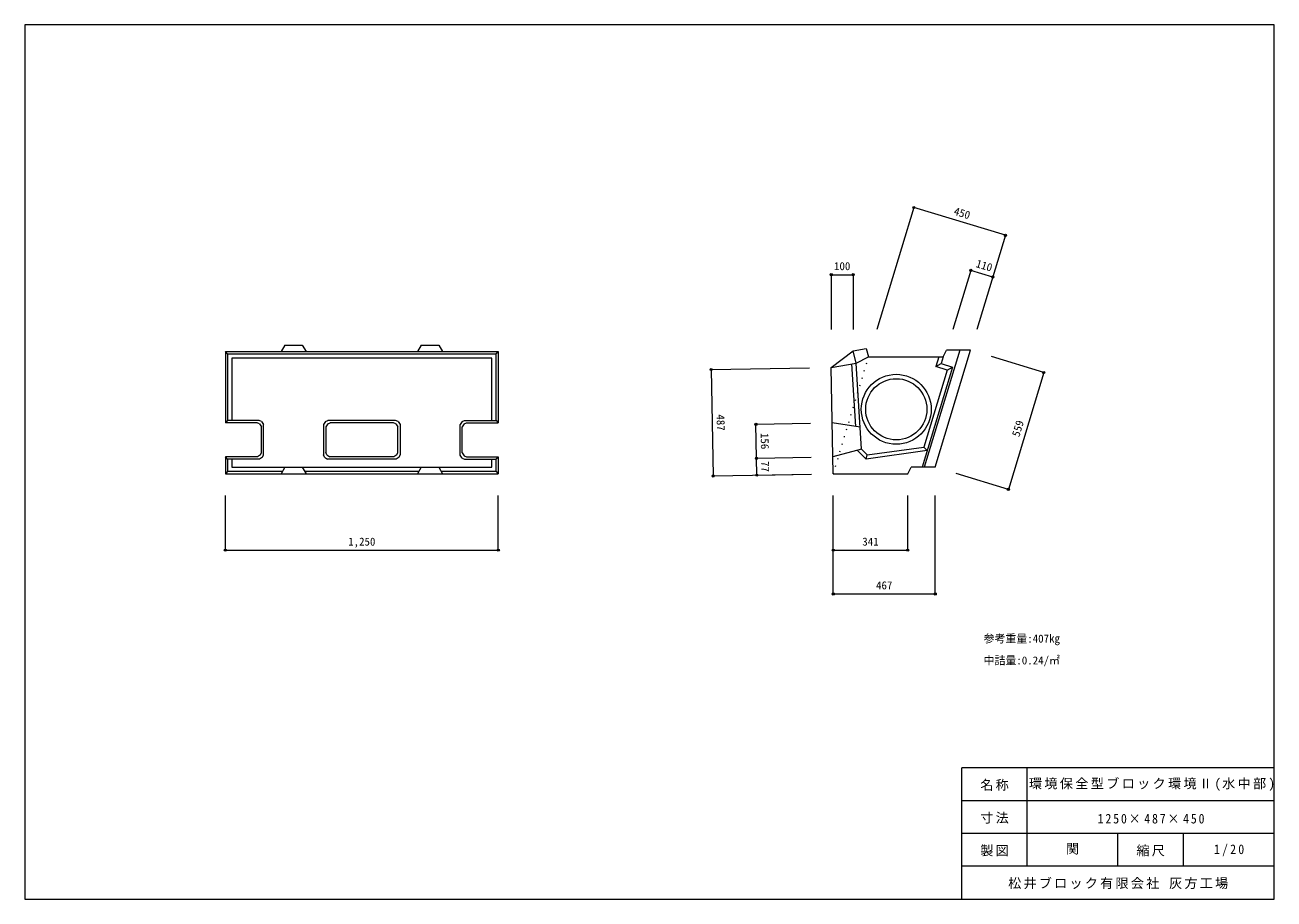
# Model space of a CAD drawing. Units: millimetres, scale not verified. Extents: x 110 to 5830, y 100 to 4100.
import ezdxf
from ezdxf.enums import TextEntityAlignment as Align

# ---------------------------------------------------------------- set-up
doc = ezdxf.new("R2010")
doc.units = ezdxf.units.MM
doc.header["$LTSCALE"] = 20
doc.header["$PDMODE"] = 32
doc.header["$PDSIZE"] = 10
doc.linetypes.add('DOTTED', pattern=[1.75, 0.25, -1.5])
for name, color, linetype, lineweight in [('_0-0_', 7, 'Continuous', 18), ('_0-1_', 7, 'Continuous', 18), ('_0-2_', 4, 'Continuous', 9)]:
    doc.layers.add(name, color=color, linetype=linetype, lineweight=lineweight)
doc.styles.add('ＭＳ ゴシック', font='')
doc.styles.get('ＭＳ ゴシック').set_extended_font_data('MS Gothic')

msp = doc.modelspace()

# ---------------------------------------------------------------- linework, layer by layer
at = {"layer": '_0-0_'}
for p, q in [((5830, 4100), (110, 4100)), ((110, 4100), (110, 100)), ((5830, 100), (5830, 4100)), ((5830, 700), (4400, 700)), ((4400, 100), (4400, 700)), ((4700, 250), (4700, 700)), ((5830, 550), (4400, 550)), ((5830, 400), (4400, 400)), ((5115, 250), (5115, 400)), ((5415, 250), (5415, 400)), ((5830, 250), (4400, 250)), ((110, 100), (5830, 100))]:
    msp.add_line(p, q, dxfattribs=at)
at = {"layer": '_0-1_'}
for p, q in [((1300.04, 2635.28), (1282.72, 2605.28)), ((1300.04, 2635.28), (1380.04, 2635.28)), ((1380.04, 2635.28), (1397.36, 2605.28)), ((1925.04, 2635.28), (1907.72, 2605.28)), ((1925.04, 2635.28), (2005.04, 2635.28)), ((2005.04, 2635.28), (2022.36, 2605.28)), ((1027.54, 2605.28), (2277.54, 2605.28)), ((1037.54, 2595.28), (1027.54, 2605.28)), ((1027.54, 2605.28), (1027.54, 2279.28)), ((1037.54, 2595.28), (1037.54, 2289.28)), ((1037.54, 2595.28), (2267.54, 2595.28)), ((1057.54, 2575.28), (1057.54, 2289.28)), ((2247.54, 2575.28), (1057.54, 2575.28)), ((2247.54, 2289.28), (2247.54, 2575.28)), ((2267.54, 2595.28), (2277.54, 2605.28)), ((2267.54, 2289.28), (2267.54, 2595.28)), ((2277.54, 2605.28), (2277.54, 2279.28)), ((3802.51, 2533.2), (3902.51, 2609.27)), ((3902.51, 2609.27), (3962.58, 2619.28)), ((3916.57, 2551.77), (3902.51, 2609.27)), ((3916.57, 2551.77), (3973.58, 2581.28)), ((3962.58, 2619.28), (3973.58, 2581.28)), ((3973.58, 2581.28), (4314.58, 2581.28)), ((4390.58, 2611.28), (4228.54, 2076.28)), ((4278.54, 2076.28), (4440.58, 2611.28)), ((4294.58, 2581.28), (4281.03, 2536.56)), ((4314.58, 2581.28), (4305.15, 2550.16)), ((4314.58, 2581.28), (4330.58, 2611.28)), ((4440.58, 2611.28), (4330.58, 2611.28)), ((3802.51, 2533.2), (3916.57, 2551.77)), ((3811.54, 2046.28), (3802.51, 2533.2)), ((3914.71, 2262.93), (3897.16, 2548.61)), ((3940.7, 2159.12), (3916.57, 2551.77)), ((4357.28, 2534.37), (4218.54, 2076.28)), ((4333.17, 2520.77), (4226.45, 2168.43)), ((4281.03, 2536.56), (4305.15, 2550.16)), ((4333.17, 2520.77), (4281.03, 2536.56)), ((4305.15, 2550.16), (4357.28, 2534.37)), ((4333.17, 2520.77), (4357.28, 2534.37)), ((1037.54, 2289.28), (1027.54, 2279.28)), ((1182.54, 2289.28), (1037.54, 2289.28)), ((1193.3, 2284.83), (1182.54, 2289.28)), ((1486.78, 2284.83), (1497.54, 2289.28)), ((1807.54, 2289.28), (1497.54, 2289.28)), ((1818.3, 2284.83), (1807.54, 2289.28)), ((2111.78, 2284.83), (2122.54, 2289.28)), ((2122.54, 2289.28), (2267.54, 2289.28)), ((2267.54, 2289.28), (2277.54, 2279.28)), ((1172.54, 2279.28), (1027.54, 2279.28)), ((1183.3, 2274.83), (1172.54, 2279.28)), ((1183.3, 2274.83), (1192.54, 2261)), ((1192.54, 2143.28), (1192.54, 2261)), ((1193.3, 2284.83), (1202.54, 2271)), ((1202.54, 2133.28), (1202.54, 2271)), ((1486.78, 2284.83), (1477.54, 2271)), ((1477.54, 2271), (1477.54, 2133.28)), ((1496.78, 2274.83), (1487.54, 2261)), ((1487.54, 2261), (1487.54, 2143.28)), ((1496.78, 2274.83), (1507.54, 2279.28)), ((1797.54, 2279.28), (1507.54, 2279.28)), ((1808.3, 2274.83), (1797.54, 2279.28)), ((1808.3, 2274.83), (1817.54, 2261)), ((1817.54, 2143.28), (1817.54, 2261)), ((1818.3, 2284.83), (1827.54, 2271)), ((1827.54, 2271), (1827.54, 2133.28)), ((2111.78, 2284.83), (2102.54, 2271)), ((2102.54, 2131.57), (2102.54, 2271)), ((2121.78, 2274.83), (2112.54, 2261)), ((2112.54, 2141.57), (2112.54, 2261)), ((2121.78, 2274.83), (2132.54, 2279.28)), ((2132.54, 2279.28), (2277.54, 2279.28)), ((3934.5, 2259.93), (3807.22, 2279.26)), ((1174.26, 2123.28), (1027.54, 2123.28)), ((1037.54, 2113.28), (1027.54, 2123.28)), ((1027.54, 2123.28), (1027.54, 2046.28)), ((1188.08, 2132.52), (1174.26, 2123.28)), ((1198.08, 2122.52), (1184.26, 2113.28)), ((1188.08, 2132.52), (1192.54, 2143.28)), ((1198.08, 2122.52), (1202.54, 2133.28)), ((1482, 2122.52), (1477.54, 2133.28)), ((1482, 2122.52), (1495.83, 2113.28)), ((1492, 2132.52), (1487.54, 2143.28)), ((1492, 2132.52), (1505.83, 2123.28)), ((1799.26, 2123.28), (1505.83, 2123.28)), ((1813.08, 2132.52), (1799.26, 2123.28)), ((1823.08, 2122.52), (1809.26, 2113.28)), ((1813.08, 2132.52), (1817.54, 2143.28)), ((1823.08, 2122.52), (1827.54, 2133.28)), ((2111.78, 2117.74), (2102.54, 2131.57)), ((2111.78, 2117.74), (2122.54, 2113.28)), ((2112.54, 2141.57), (2121.78, 2127.74)), ((2121.78, 2127.74), (2132.54, 2123.28)), ((2132.54, 2123.28), (2277.54, 2123.28)), ((2267.54, 2113.28), (2277.54, 2123.28)), ((2277.54, 2123.28), (2277.54, 2046.28)), ((3940.7, 2159.12), (3810.11, 2123.28)), ((3921.41, 2153.82), (3961.7, 2113.53)), ((3940.7, 2159.12), (3967.19, 2132.62)), ((4241.57, 2152.33), (3961.7, 2113.53)), ((3961.7, 2113.53), (3967.19, 2132.62)), ((3967.19, 2132.62), (4226.45, 2168.43)), ((4241.57, 2152.33), (4226.45, 2168.43)), ((1184.26, 2113.28), (1037.54, 2113.28)), ((1037.54, 2113.28), (1037.54, 2056.28)), ((1057.54, 2113.28), (1057.54, 2076.28)), ((1057.54, 2076.28), (2247.54, 2076.28)), ((1300.04, 2076.28), (1282.72, 2046.28)), ((1380.04, 2076.28), (1397.36, 2046.28)), ((1809.26, 2113.28), (1495.83, 2113.28)), ((1925.04, 2076.28), (1907.72, 2046.28)), ((2005.04, 2076.28), (2022.36, 2046.28)), ((2122.54, 2113.28), (2267.54, 2113.28)), ((2247.54, 2076.28), (2247.54, 2113.28)), ((2267.54, 2056.28), (2267.54, 2113.28)), ((4152.54, 2046.28), (4168.54, 2076.28)), ((4278.54, 2076.28), (4168.54, 2076.28)), ((1037.54, 2056.28), (1027.54, 2046.28)), ((1027.54, 2046.28), (2277.54, 2046.28)), ((1288.49, 2056.28), (1037.54, 2056.28)), ((1913.49, 2056.28), (1391.59, 2056.28)), ((2267.54, 2056.28), (2016.59, 2056.28)), ((2267.54, 2056.28), (2277.54, 2046.28)), ((3811.54, 2046.28), (4152.54, 2046.28))]:
    msp.add_line(p, q, dxfattribs=at)
at = {"layer": '_0-1_', "linetype": 'DOTTED'}
msp.add_line((3811.54, 2046.28), (3973.58, 2581.28), dxfattribs=at)
at = {"layer": '_0-1_'}
for radius in [160, 140]:
    msp.add_circle((4100.06, 2341.28), radius, dxfattribs=at)
at = {"layer": '_0-2_'}
for p, q in [((4180.57, 3264.71), (4011.65, 2706.99)), ((4600.01, 3137.67), (4180.57, 3264.71)), ((4600.01, 3137.67), (4469.57, 2706.99)), ((4441.28, 2976.77), (4359.57, 2706.99)), ((4542.03, 2946.26), (4441.28, 2976.77)), ((3802.51, 2956.99), (3902.51, 2956.99)), ((3802.51, 2956.99), (3802.51, 2706.99)), ((3902.51, 2956.99), (3902.51, 2706.99)), ((4775.55, 2509.83), (4536.29, 2582.3)), ((3252.6, 2523), (3702.52, 2531.35)), ((3252.6, 2523), (3261.64, 2036.08)), ((4775.55, 2509.83), (4613.52, 1974.83)), ((3457.28, 2272.76), (3707.24, 2277.4)), ((3461.6, 2039.79), (3457.28, 2272.76)), ((3460.17, 2116.79), (3710.13, 2121.43)), ((3261.64, 2036.08), (3711.56, 2044.43)), ((3461.6, 2039.79), (3711.56, 2044.43)), ((4613.52, 1974.83), (4374.25, 2047.3)), ((1027.54, 1696.28), (1027.54, 1946.28)), ((2277.54, 1696.28), (2277.54, 1946.28)), ((3811.54, 1496.28), (3811.54, 1946.28)), ((4152.54, 1696.28), (4152.54, 1946.28)), ((4278.54, 1496.28), (4278.54, 1946.28)), ((1027.54, 1696.28), (2277.54, 1696.28)), ((3811.54, 1696.28), (4152.54, 1696.28)), ((3811.54, 1496.28), (4278.54, 1496.28))]:
    msp.add_line(p, q, dxfattribs=at)
for p in [(4180.57, 3264.71), (4600.01, 3137.67), (4441.28, 2976.77), (3802.51, 2956.99), (3902.51, 2956.99), (4542.03, 2946.26), (3252.6, 2523), (4775.55, 2509.83), (3457.28, 2272.76), (3460.17, 2116.79), (3261.64, 2036.08), (3461.6, 2039.79), (4613.52, 1974.83), (1027.54, 1696.28), (2277.54, 1696.28), (3811.54, 1696.28), (4152.54, 1696.28), (3811.54, 1496.28), (4278.54, 1496.28)]:
    msp.add_point(p, dxfattribs=at)

# ---------------------------------------------------------------- texts
at = {"layer": '_0-0_', "color": 4, "style": 'ＭＳ ゴシック'}
for s, p in [('参考重量:407㎏', (4500, 1262.5)), ('中詰量:0.24/㎡', (4500, 1162.5))]:
    msp.add_text(s, height=36.66, dxfattribs=at).set_placement(p, align=Align.BOTTOM_LEFT)
at = {"layer": '_0-0_', "style": 'ＭＳ ゴシック'}
msp.add_text('関', height=43.99, dxfattribs=at).set_placement((4877.5, 295), align=Align.BOTTOM_LEFT)
at = {"layer": '_0-0_', "char_height": 43.99, "attachment_point": 7, "style": 'ＭＳ ゴシック'}
for s, insert in [('\\T1.17;名称', (4485, 595)), ('\\T1.18;環境保全型ブロック環境Ⅱ(水中部)', (4707.5, 595)), ('\\T1.17;寸法', (4485, 445)), ('\\T1.32;\\W0.9;1250×487×450', (5022.5, 445)), ('\\T1.17;製図', (4485, 295)), ('\\T1.17;縮尺', (5200, 295)), ('\\T1.38;\\W0.9;1/20', (5555, 295)), ('\\T1.17;松井ブロック有限会社\\~灰方工場', (4612.5, 145))]:
    msp.add_mtext(s, dxfattribs=dict(at, insert=insert))
at = {"layer": '_0-2_', "style": 'ＭＳ ゴシック'}
for s, rotation, p in [('450', 343.15, (4357.3, 3221.63)), ('110', 343.15, (4458.66, 2981.96)), ('487', 271.063, (3266.42, 2317.22)), ('559', 73.15, (4674.09, 2209.34)), ('156', 271.063, (3468.03, 2232.46)), ('77', 271.063, (3470.42, 2103.47))]:
    msp.add_text(s, height=36.66, rotation=rotation, dxfattribs=at).set_placement(p, align=Align.BOTTOM_LEFT)
for s, p in [('100', (3815.01, 2966.99)), ('1,250', (1590.04, 1706.28)), ('341', (3944.54, 1706.28)), ('467', (4007.54, 1506.28))]:
    msp.add_text(s, height=36.66, dxfattribs=at).set_placement(p, align=Align.BOTTOM_LEFT)

doc.saveas('drawing.dxf')
